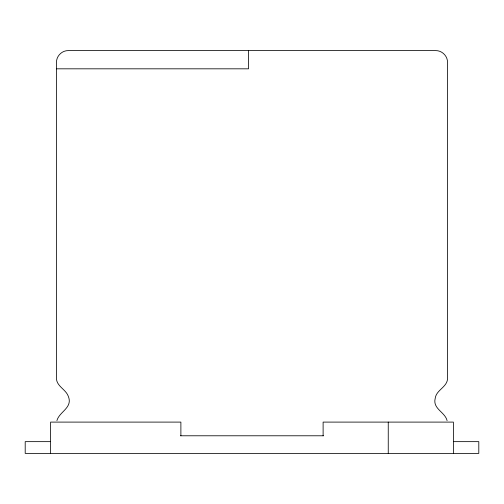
<?xml version="1.0" encoding="UTF-8"?>
<svg xmlns="http://www.w3.org/2000/svg" width="504" height="504" viewBox="0 0 504 504"><rect width="100%" height="100%" fill="white"/><g stroke="black" fill="none" stroke-linecap="round" stroke-linejoin="round"><path stroke-width="0.76" d="M56.902 420.632C59.441 411.415 73.206 407.742 68.216 396.062C65.577 388.975 55.648 385.944 56.486 377.131L56.486 62.351C56.354 56.076 61.942 50.488 68.216 50.614L435.784 50.614C442.058 50.488 447.646 56.076 447.514 62.351L447.514 377.131C448.459 386.858 436.294 389.479 435.223 398.299C432.419 408.82 445.001 411.932 447.098 420.632M56.486 68.821L248.529 68.821L248.529 50.614M180.514 435.784L323.486 435.784M50.369 441.649L25.2 441.649L25.2 453.386L478.8 453.386L478.8 441.649L453.631 441.649M453.386 453.386L453.386 422.1L323.114 422.1L323.114 435.784M388.25 422.1L388.25 453.386M180.886 435.784L180.886 422.1L50.614 422.1L50.614 453.386"/></g></svg>
